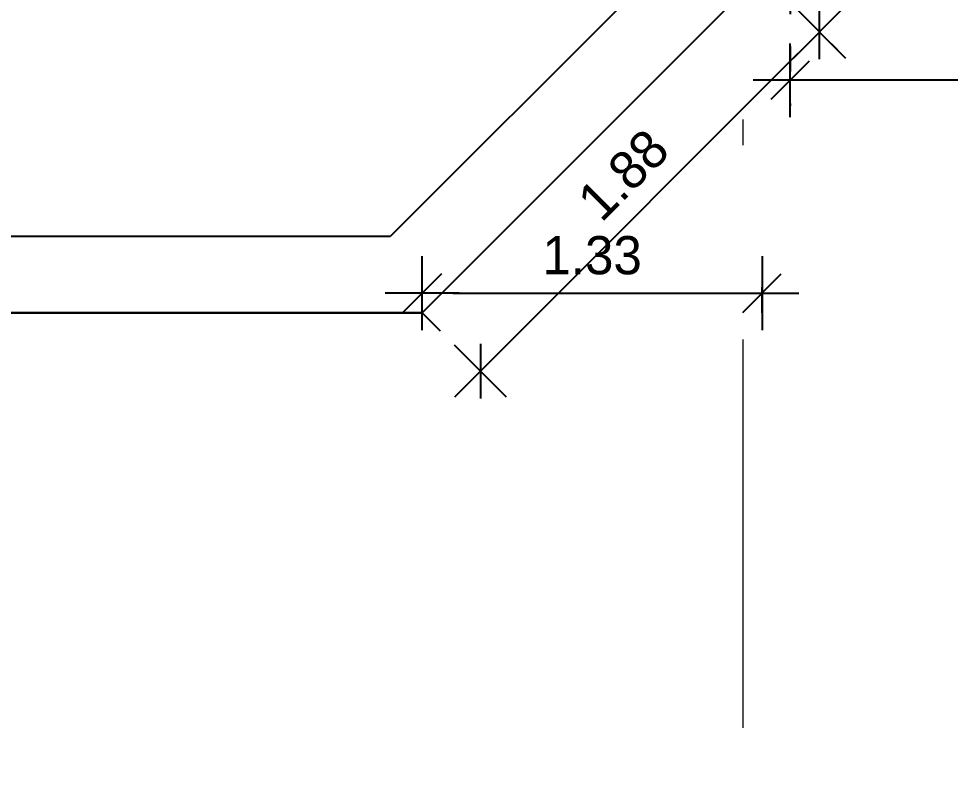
# Model space of a CAD drawing. Header units: metres. Extents: x 0 to 435, y 0 to 273.
# Drawn here: x 58.906 to 62.562, y 219.478 to 222.446 of the extents above; entities that cross this region are included whole.
import ezdxf

# ---------------------------------------------------------------- set-up
doc = ezdxf.new("R2010")
doc.units = ezdxf.units.M
doc.header["$MEASUREMENT"] = 0
for name, pattern in [('B4-PLANS$0$DASHDOT', [25.4, 12.7, -6.35, 0, -6.35]), ('B4-PLANS$0$DOT2', [0.125, 0, -0.125]), ('DOT2', [0.125, 0, -0.125])]:
    doc.linetypes.add(name, pattern=pattern)
doc.layers.get('0').update_dxf_attribs({"plot": 0})
for name, color, linetype in [('A-EDM', 2, 'Continuous'), ('A-IDM', 221, 'Continuous'), ('A-STONE', 2, 'Continuous'), ('A-SYMB-50', 4, 'Continuous'), ('Slab', 3, 'Continuous')]:
    doc.layers.add(name, color=color, linetype=linetype)
doc.layers.add('Dote', color=1, linetype='B4-PLANS$0$DASHDOT', lineweight=15)
doc.styles.add('XARAB', font='xarab.shx')
doc.dimstyles.new('DIM100', dxfattribs={"dimtxt": 0.15, "dimasz": 0.12, "dimexe": 0.1, "dimexo": 0, "dimgap": 0.05, "dimtad": 1, "dimzin": 3, "dimdsep": 46, "dimtxsty": 'XARAB', "dimblk": 'DTICK', "dimcen": 0.09, "dimclrd": 256, "dimclre": 4, "dimclrt": 3, "dimadec": 0, "dimazin": 3, "dimtfac": 1, "dimtix": 1, "dimtmove": 2, "dimatfit": 0, "dimldrblk": 'DTICK', "dimfxl": 0.15, "dimtolj": 1, "dimtzin": 3, "dimlwd": -3, "dimlwe": -3, "dimarcsym": 0})

# ---------------------------------------------------------------- blocks, each defined once
blk = doc.blocks.new('B4-PLANS$0$AXES-B2')
at = {"layer": 'Dote', "ltscale": 0.1}
blk.add_line((16.425, 10.085), (16.425, -26.235), dxfattribs=at)
blk = doc.blocks.new('DTICK')
for p, q in [((0, 1.207), (0, -1.207)), ((-1.207, 0), (1.207, 0))]:
    blk.add_line(p, q)
at = {"color": 3}
blk.add_line((-0.629, -0.629), (0.629, 0.629), dxfattribs=at)
blk = doc.blocks.new('*D619')
at = {"layer": 'A-IDM', "color": 4, "linetype": 'DOT2', "lineweight": -3, "ltscale": 2, "transparency": 16777216}
for p, q in [((61.8199, 222.6225), (62.1193, 222.3231)), ((60.4896, 221.2922), (60.789, 220.9928))]:
    blk.add_line(p, q, dxfattribs=at)
at = {"layer": 'A-IDM', "linetype": 'ByBlock', "lineweight": -3, "ltscale": 2, "transparency": 16777216}
blk.add_line((61.9637, 222.3089), (60.8031, 221.1483), dxfattribs=at)
at = {"layer": 'Defpoints', "color": 0, "linetype": 'ByBlock', "ltscale": 2, "transparency": 16777216}
for p in [(61.8199, 222.6225), (60.4896, 221.2922), (60.7183, 221.0635)]:
    blk.add_point(p, dxfattribs=at)
at = {"layer": 'A-IDM', "linetype": 'ByBlock', "lineweight": -3, "ltscale": 2, "transparency": 16777216, "xscale": 0.12, "yscale": 0.12, "zscale": 0.12}
for p, rotation in [((62.0486, 222.3938), 45.00000000000487), ((60.7183, 221.0635), 225.0000000000049)]:
    blk.add_blockref('DTICK', p, dxfattribs=dict(at, rotation=rotation))
at = {"layer": 'A-IDM', "color": 3, "linetype": 'ByBlock', "ltscale": 2, "transparency": 16777216, "insert": (61.2787, 221.8334), "char_height": 0.15, "attachment_point": 5, "rotation": 45, "style": 'XARAB'}
blk.add_mtext('\\A1;1.88', dxfattribs=at)
blk = doc.blocks.new('*D620')
at = {"layer": 'A-SYMB-50', "color": 4, "linetype": 'DOT2', "lineweight": -3, "transparency": 16777216}
for p, q in [((60.4896, 221.2922), (60.4896, 221.4691)), ((61.8229, 221.2922), (61.8229, 221.4691))]:
    blk.add_line(p, q, dxfattribs=at)
at = {"layer": 'A-SYMB-50', "linetype": 'ByBlock', "lineweight": -3, "transparency": 16777216}
blk.add_line((60.6096, 221.3691), (61.7029, 221.3691), dxfattribs=at)
at = {"layer": 'Defpoints', "color": 0, "linetype": 'ByBlock', "transparency": 16777216}
for p in [(61.8229, 221.3691), (60.4896, 221.2922), (61.8229, 221.2922, 0)]:
    blk.add_point(p, dxfattribs=at)
at = {"layer": 'A-SYMB-50', "linetype": 'ByBlock', "lineweight": -3, "transparency": 16777216, "xscale": 0.12, "yscale": 0.12, "zscale": 0.12, "rotation": 180}
blk.add_blockref('DTICK', (60.4896, 221.3691), dxfattribs=at)
at = {"layer": 'A-SYMB-50', "linetype": 'ByBlock', "lineweight": -3, "transparency": 16777216, "xscale": 0.12, "yscale": 0.12, "zscale": 0.12}
blk.add_blockref('DTICK', (61.8229, 221.3691), dxfattribs=at)
at = {"layer": 'A-SYMB-50', "color": 3, "linetype": 'ByBlock', "transparency": 16777216, "insert": (61.1563, 221.5172), "char_height": 0.15, "attachment_point": 5, "style": 'XARAB'}
blk.add_mtext('\\A1;1.33', dxfattribs=at)
blk = doc.blocks.new('*D654')
at = {"layer": 'A-IDM', "color": 4, "linetype": 'B4-PLANS$0$DOT2', "lineweight": -3, "transparency": 16777216}
for p, q in [((61.933, 223.2381), (61.933, 222.104)), ((64.0939, 223.2381), (64.0939, 222.104))]:
    blk.add_line(p, q, dxfattribs=at)
at = {"layer": 'A-IDM', "linetype": 'ByBlock', "lineweight": -3, "transparency": 16777216}
blk.add_line((63.9739, 222.204), (62.053, 222.204), dxfattribs=at)
at = {"layer": 'Defpoints', "color": 0, "linetype": 'ByBlock', "transparency": 16777216}
for p in [(61.933, 223.2381, 0), (64.0939, 223.2381), (61.933, 222.204)]:
    blk.add_point(p, dxfattribs=at)
at = {"layer": 'A-IDM', "linetype": 'ByBlock', "lineweight": -3, "transparency": 16777216, "xscale": 0.12, "yscale": 0.12, "zscale": 0.12, "rotation": 180}
blk.add_blockref('DTICK', (61.933, 222.204), dxfattribs=at)
at = {"layer": 'A-IDM', "linetype": 'ByBlock', "lineweight": -3, "transparency": 16777216, "xscale": 0.12, "yscale": 0.12, "zscale": 0.12}
blk.add_blockref('DTICK', (64.0939, 222.204), dxfattribs=at)
at = {"layer": 'A-IDM', "color": 3, "linetype": 'ByBlock', "transparency": 16777216, "insert": (63.0135, 222.3523), "char_height": 0.15, "attachment_point": 5, "style": 'XARAB'}
blk.add_mtext('\\A1;2.16', dxfattribs=at)

msp = doc.modelspace()

# ---------------------------------------------------------------- linework, layer by layer
at = {"layer": 'A-STONE'}
for p, q in [((61.5199, 222.7467), (60.3653, 221.5922)), ((61.8199, 222.6225), (60.4896, 221.2922)), ((52.4119, 221.5922, 0), (60.3653, 221.5922)), ((52.4119, 221.2922, 0), (60.4896, 221.2922))]:
    msp.add_line(p, q, dxfattribs=at)
at = {"layer": 'Slab'}
msp.add_lwpolyline([(35.9839, 246.7562), (61.8199, 246.7562), (61.8199, 245.9162), (65.3182, 245.9162), (66.4399, 244.641), (66.4399, 241.4642), (68.8639, 241.4642), (68.8639, 228.8882), (66.4399, 228.8882), (66.4399, 225.5248), (64.3073, 223.3922), (61.8199, 223.3922), (61.8199, 222.6225), (60.4896, 221.2922), (35.9839, 221.2922)], dxfattribs=at)

# ---------------------------------------------------------------- block references
at = {"layer": 'A-EDM', "linetype": 'ByBlock', "ltscale": 2, "xscale": 1.2, "yscale": 1.2, "zscale": 1.2}
msp.add_blockref('B4-PLANS$0$AXES-B2', (42.0379, 243.7142), dxfattribs=at)

# ---------------------------------------------------------------- dimensions: what is measured, and where the dimension line sits
at = {"layer": 'A-IDM', "linetype": 'ByBlock'}
dim = msp.add_linear_dim(base=(61.933, 222.204), p1=(64.0939, 223.2381), p2=(61.933, 223.2381, 0), dimstyle='DIM100', override={"dimfxl": 0.15}, dxfattribs=at)
dim.commit()
dim.dimension.update_dxf_attribs({"geometry": '*D654', "text_midpoint": (63.0135, 222.3523)})
at = {"layer": 'A-IDM', "linetype": 'ByBlock', "ltscale": 2}
dim = msp.add_aligned_dim(p1=(61.8199, 222.6225), p2=(60.4896, 221.2922), distance=0.3234, dimstyle='DIM100', dxfattribs=at)
dim.commit()
dim.dimension.update_dxf_attribs({"geometry": '*D619', "text_midpoint": (61.2787, 221.8334)})
at = {"layer": 'A-SYMB-50', "linetype": 'ByBlock'}
dim = msp.add_aligned_dim(p1=(60.4896, 221.2922), p2=(61.8229, 221.2922, 0), distance=0.0769, dimstyle='DIM100', dxfattribs=at)
dim.commit()
dim.dimension.update_dxf_attribs({"geometry": '*D620', "text_midpoint": (61.1563, 221.5172)})

doc.saveas('drawing.dxf')
